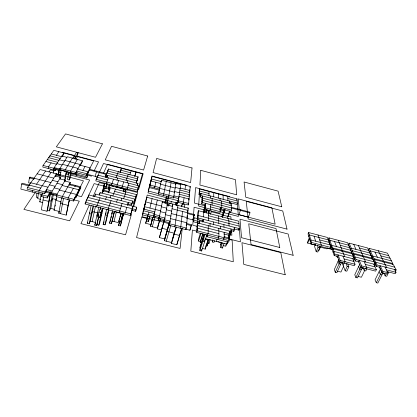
<?xml version="1.0" encoding="UTF-8"?>
<svg xmlns="http://www.w3.org/2000/svg" width="417" height="417" viewBox="0 0 417 417"><rect width="100%" height="100%" fill="white"/><g stroke="black" fill="none" stroke-linecap="round" stroke-linejoin="round"><path stroke-width="0.63" d="M213.572 224.471L213.587 221.959M213.728 196.834L213.754 192.717M214.573 240.593L213.984 242.376L212.289 241.949L212.31 240.01M212.05 205.039L212.123 198.523M210.038 226.129L210.085 223.575M210.413 204.611L210.335 209.12L208.792 213.937M210.528 198.101L210.564 196M207.713 243.424L208.849 243.71L208.875 242.663M208.464 213.895L208.547 210.46M208.281 225.675L208.093 233.588L207.067 236.747L228.594 242.225L229.131 240.666L228.85 234.198M208.396 220.619L208.568 213.342M208.98 195.583L209.073 191.476M207.067 236.747L207.108 235.125M205.925 245.649L207.077 245.941L207.113 244.341M202.328 248.391L205.237 249.121L205.268 248.209M206.436 213.051L206.493 211.283L204.82 210.846L204.294 212.519M204.669 240.192L204.611 241.818L202.839 241.37L202.98 237.773M204.757 212.613L204.82 210.846M204.877 209.308L205.044 204.794L205.503 203.324L205.346 207.822L204.877 209.308L219.79 213.196L220.275 211.716L220.197 207.176M203.095 221.771L203.194 219.274L202.657 222.068M203.298 216.819L203.491 212.024M204.174 234.067L200.04 246.895L199.868 250.56L201.63 251.003L201.698 249.35M201.395 242.715L200.254 242.423L200.29 241.547L202.798 233.734M201.765 203.939L202.224 202.464L202.532 195.995L202.078 197.444L201.765 203.939L205.445 204.903M199.456 223.408L199.587 220.869L234.375 229.835L233.843 231.357L230.799 230.575M200.478 197.022L201.036 193.483L200.478 197.022L202.276 197.496M200.29 241.547L198.575 241.109L198.716 238.503L200.426 233.124M199.034 223.694L199.587 220.869M197.225 230.815L198.409 210.705L238.759 221.192L240.385 241.834L197.225 230.815L196.725 232.405L229.131 240.666M199.686 188.99L198.68 206.081L238.383 216.444L237.002 198.873L199.686 188.99L199.003 194.504L200.791 194.974M196.725 232.405L197.199 224.513L197.684 222.949L231.054 231.529L230.523 233.067L229.293 232.749M203.006 220.89L197.502 219.467L197.939 212.217L198.409 210.705M198.966 223.199L193.425 221.776L194.082 217.752L197.747 218.696M186.785 218.315L192.852 219.879L194.317 214.505L172.091 208.745M193.384 216.861L192.758 225.201L197.173 226.332M193.577 214.296L194.103 207.239L204.08 209.834M193.425 221.776L194.082 217.752M192.852 219.879L194.317 214.505M185.523 229.11L189.902 230.226L191.34 225.566L191.408 224.706L186.399 223.423M189.902 230.226L191.408 224.706M181.739 228.401L176.813 244.779L171.46 243.434L171.585 242.527L164.444 240.734L169.875 221.927L169.344 225.425L185.81 229.621L185.925 228.453M186.206 225.524L186.321 224.351M187.045 216.793L187.165 215.563M178.622 198.539L178.111 202.334L188.187 204.961L188.375 203.048M188.672 199.952L188.828 198.32M189.083 195.646L189.24 194.061M189.553 190.824L189.662 189.662M185.81 229.621L186.3 228.026L188.203 208.052L146.899 197.314L146.492 198.862M188.64 203.46L190.256 186.488L152.127 176.386L148.009 192.857L188.64 203.46L188.187 204.961M182.281 228.125L180.076 248.449L136.562 237.56L141.691 217.121L146.695 218.399M184.533 207.369L184.809 204.815L182.302 204.163M179.711 234.594L179.607 235.485L174.212 234.119L174.332 233.228L167.139 231.409L167.551 228.777M182.542 211.445L180.816 226.624L180.337 228.229M184.105 197.715L183.157 203.647M185.065 189.266L185.529 185.237M176.813 244.779L181.484 228.704M177.95 205.388L174.843 226.827M172.185 206.759L172.805 204.049L169.344 225.425M159.586 188.661L158.439 194.119L173.508 198.059L175.938 183.381L180.697 184.642M29.518 185.117L22.21 183.245L21.632 184.022L20.85 189.109L42.096 194.515M59.72 178.815L65.203 180.238L56.613 194.927L56.3 196.615L73.621 201.03L73.96 199.352L83.457 180.827L40.147 169.568L27.397 187.468L27.126 189.182L44.676 193.655L46.36 190.986M34.303 178.236L29.961 177.121L29.425 177.856L28.637 182.792L30.493 183.266M29.763 178.351L29.961 177.121M164.444 240.734L164.877 238.044L169.417 222.297M30.571 183.881L30.754 182.755L48.002 187.176M33.813 179.315L33.996 178.205L50.931 182.568M32.411 192.049L32.719 190.152M168.562 205.842L169.182 203.152L168.703 206.061M36.988 193.097L36.279 197.314L38.109 197.778M43.066 165.466L85.636 176.579L93.674 160.899L53.84 150.344L43.066 165.466L42.795 167.071L53.501 169.86L54.491 168.348M38.526 193.128L37.608 198.56L40.663 199.336M38.838 192.169L39.13 190.46L51.051 172.403M164.725 219.795L170.204 221.192L169.74 222.793L164.272 221.396L167.514 203.475L162.333 202.13M171.048 182.776L168.921 195.245L167.827 199.128M42.852 202.641L39.777 201.864L41.127 193.978M50.243 193.092L47.241 197.986L41.387 196.501L41.684 194.796L43.066 192.638M164.272 221.396L164.6 219.478M167.045 205.216L168.499 196.751M49.779 156.823L49.962 155.791L60.236 158.496M48.153 168.468L48.429 166.868L51.166 162.885M43.587 196.834L41.33 209.819L46.991 211.242L47.481 210.403L50.806 191.867M44.676 193.655L44.973 191.956L56.483 173.816L56.191 175.427L55.508 176.506M162.187 227.411L162.036 228.281L167.415 229.647M47.241 197.986L47.543 196.287L50.207 191.956M169.453 222.569L164.736 238.936L159.398 237.591L164.527 219.149M165.627 203.048L166.826 196.313L164.991 202.865M53.501 169.86L53.783 168.265L63.864 153.003L63.582 154.514L62.211 156.604M53.767 168.901L53.553 170.073L55.299 170.527L55.941 169.542M53.183 173.164L53.715 170.162M53.814 171.319L54.033 170.12M46.991 211.242L50.441 191.976M165.168 203.048L165.57 200.796M51.291 192.628L57.087 194.108L56.775 195.797L50.989 194.322L51.291 192.628L60.601 177.366L55.133 175.948M55.299 170.527L55.513 169.354M47.481 210.403L49.357 210.872L52.375 194.223M53.36 194.317L50.796 208.38L49.357 210.872M58.088 175.067L59.073 169.677M58.396 174.968L59.334 169.849M59.558 168.979L54.231 167.587L53.949 169.177L59.266 170.563L59.558 168.979L67.319 156.745L82.404 160.733L82.102 162.244L80.283 165.502M59.746 177.689L61.231 169.651M59.631 211.549L54.048 210.147L56.54 196.694M60.731 173.941L60.501 175.176L55.899 173.983M55.08 206.279L55.305 205.065M56.545 198.367L56.316 199.602L52.568 198.648L51.135 201.077L49.242 200.593L48.753 201.411L43.045 199.967M60.298 178.987L60.601 177.366M158.773 217.252L158.173 220.358L159.956 220.812L160.42 218.326M64.984 171.267L65.281 169.688L72.36 158.079M64.682 180.248L66.433 171.006M69.415 200.045L66.188 215.104L58.724 213.228L61.633 197.887M64.854 180.78L66.485 172.195M65 181.317L65.203 180.238M62.086 198.091L62.409 196.407L70.264 182.391L64.776 180.968M159.565 216.678L165.023 218.075L164.569 219.67L159.117 218.279L162.479 201.364L162.192 202.391M166.253 181.504L163.474 195.437M161.369 229.918L157.313 228.891L159.685 220.129M60.59 213.697L63.525 198.367M68.701 173.118L67.476 179.518L69.139 179.946L70.27 177.965L71.13 173.519M159.117 218.279L159.518 216.173M70.264 172.643L70.567 171.069L77.39 159.409M69.139 179.946L70.374 173.555M73.96 157.626L74.283 155.948L75.93 156.385L75.435 158.945M69.738 185.091L70.264 182.391M67.862 199.566L68.19 197.882L73.314 188.333M72.704 158.554L76.431 152.408L78.052 152.841L77.187 157.261L75.972 159.32M66.188 215.104L69.191 199.811M75.837 172.445L59.985 168.301L59.694 169.886L75.529 174.019L75.837 172.445L82.404 160.733M76.499 175.276L77.072 172.372M80.08 165.533L80.288 164.512L64.953 160.477M74.539 197.465L75.795 197.783L76.462 194.473L59.428 190.105M78.214 193.035L78.876 189.766L62.149 185.461M79.72 189.099L80.048 187.473L69.014 184.627M69.316 185.143L69.952 184.012L80.877 186.837L80.549 188.442L75.795 197.783M86.726 175.38L87.049 173.821L76.603 171.09L76.29 172.654L86.726 175.38L89.796 169.365L90.119 167.837L79.928 165.153M66.136 172.575L86.809 177.965L88.086 171.794L77.729 169.078M88.112 172.669L86.809 177.965M133.033 206.332L130.427 215.511L85.099 203.96L85.454 202.287L94.159 183.61L136.448 194.598L134.034 203.105L132.241 202.641L131.532 205.034L127.91 204.106L127.539 205.32M157.298 200.019L154.269 214.432L159.727 215.829L159.278 217.429L142.895 213.233L142.473 214.833L153.399 217.627L154.452 212.618M153.831 216.032L154.488 212.915M158.439 194.119L161.447 180.233L175.833 184.043M86.256 201.468L86.611 199.806L120.424 208.458M87.513 198.471L87.742 197.371L136.036 209.694L135.624 211.299L131.371 210.204M88.513 196.615L88.857 194.974L136.719 207.239L136.312 208.828M157.475 228.047L150.521 226.285L151.058 223.793M95.264 176.36L96.556 171.142M137.349 191.711L142.494 173.832L103.525 163.511L96.155 179.326L95.816 180.889L137.349 191.711L138.981 185.893L98.084 175.176L97.865 176.209M96.791 178.789L97.13 177.235L107.508 179.946M93.585 206.029L90.275 221.156L89.181 223.757L87.325 223.293L91.156 205.591M95.123 195.667L95.477 194.046L131.934 203.439L132.642 201.057L132.246 202.641M89.181 223.757L93.043 206.071M92.121 221.62L95.451 206.504M96.52 206.868L99.986 197.835M99.788 194.275L100.148 192.664L134.436 201.52L134.034 203.105M107.294 176.944L105.501 176.474L108.415 169.031L138.084 176.865L136.177 183.402M97.635 223.006L96.608 225.618L94.753 225.154L98.834 206.9M104.349 183.501L102.358 192.404L104.5 183.454M105.699 177.475L105.991 176.162M89.061 169.912L106.371 174.462L106.71 172.94L136.865 180.874L136.489 182.37M134.717 200.749L135.118 199.175L102.926 190.84L102.572 192.44L104.453 187.952L110.057 189.407M103.103 191.455L105.021 182.886M103.28 191.231L103.52 190.178L109.171 191.643M108.081 170.532L108.415 169.031M101.722 212.342L99.684 217.512L97.786 217.033L98.902 212.065L100.732 207.525M104.214 189L104.453 187.952M107.195 176.917L107.539 175.39L106.669 177.428M147.832 215.954L146.664 221.005L148.478 221.469L149.609 216.413M96.608 225.618L98.511 217.174M100.163 209.834L100.716 207.379M98.714 216.918L96.953 224.742L98.803 225.206L99.809 222.605L103.088 208.182M106.272 183.61L108.378 177.877M105.501 188.854L106.747 183.334M106.966 183.548L106.705 184.7L127.112 190.011L127.347 189.302M105.97 188.552L106.929 184.288M99.684 217.512L100.81 212.55L102.384 208.573M98.803 225.206L102.697 208.052M108.347 189.25L109.363 184.804M108.483 189.188L109.353 185.388M109.749 189.328L110.109 187.754L108.326 192.237M111.48 184.971L113.513 179.221M148.942 212.149L146.664 221.005M149.938 208.078L152.101 198.669M155.869 182.271L154.535 187.848M108.832 209.751L105.918 222.266L104.975 224.846L103.14 224.388L106.611 209.35M107.878 209.761L111.058 200.681M104.975 224.846L108.467 209.824M152.872 217.32L150.881 224.617L145.684 223.298L147.665 215.782M116.677 186.326L118.626 180.561M120.393 171.648L120.742 170.162L130.547 172.758M116.932 187.363L117.198 186.217M112.585 220.087L111.36 223.637L109.546 223.178L112.496 210.684M110.442 220.64L110.74 219.378M111.037 218.122L111.485 216.241M111.36 223.637L114.326 211.153M121.102 213.363L114.482 211.674L112.241 221.093L119.408 222.902L118.59 225.456L120.393 225.915L123.505 213.978L122.713 216.475M121.863 187.676L123.734 181.895M114.034 221.542L116.286 212.138M124.042 189.005L123.609 190.804L125.277 191.241L125.809 189.662M119.179 212.644L122.072 203.512M125.277 191.241L125.715 189.438M125.22 192.289L125.835 189.766M123.354 213.389L120.612 222.026L118.72 221.547L121.05 213.144M120.57 215.688L121.17 213.249M127.039 189.026L128.827 183.235M127.112 190.011L127.388 188.875M118.59 225.456L119.512 221.682M120.612 222.026L123.114 213.045M122.28 216.772L123.182 213.113M120.393 225.915L123.453 213.478M124.808 214.077L126.794 207.385M127.92 204.106L128.316 202.506L127.56 204.924M137.104 180.342L137.48 178.851L107.57 170.97L107.232 172.482L107.867 171.022M131.532 205.034L131.934 203.439M142.869 212.42L147.232 195.031L166.018 199.92M159.357 188.844L159.018 190.1L149.265 187.541L149.437 186.858M146.899 197.314L142.046 216.731L186.3 228.026M105.84 174.942L137.918 183.365L137.224 185.919M130.427 215.511L136.448 194.598M131.908 210.418L132.314 208.802M135.395 198.435L135.791 196.866L114.566 191.361M137.975 189.542L138.366 188.015L128.128 185.341M149.265 187.541L150.98 180.978L160.748 183.558M151.09 180.457L151.475 178.992L161.171 181.551M144.923 205.055L145.747 201.922L161.593 206.024M145.684 223.298L147.644 215.98M148.478 221.469L149.76 216.699M161.056 181.687L161.447 180.233M159.341 189.844L159.742 188.354L174.593 192.258M151.72 221.364L152.382 218.935M150.521 226.285L152.857 217.731M153.399 217.627L154.269 214.432M152.262 226.728L155.114 216.329M135.624 211.299L136.719 207.239M158.173 220.358L159.32 216.235M157.97 225.993L158.309 224.779M157.313 228.891L159.701 220.348M164.725 203.027L166.711 195.922M159.956 220.812L160.613 218.461M165.398 203.022L166.034 200.754L167.733 201.197L166.936 204.033M167.837 198.815L168.463 196.579M167.081 205.013L167.514 203.475M159.398 237.591L164.548 219.41M175.661 184.34L175.938 183.381M170.756 203.757L171.455 201.307M133.648 206.743L137.74 192.555L126.408 189.605M180.509 184.94L180.785 183.98L178.111 202.334M175.474 204.898L176.177 202.459M175.547 205.002L176.255 202.558M176.48 205.581L177.334 202.626M166.232 241.182L170.829 225.352M176.719 205.138L179.039 197.142L174.045 195.834L173.623 197.33L178.606 198.633M181.583 206.269L182.276 203.913M181.666 206.425L182.537 203.475M172.075 240.385L174.082 233.583M174.796 231.164L175.666 228.219M171.585 242.527L176.078 227.322M171.46 243.434L176.313 227.02M137.292 185.45L137.918 183.365M189.975 187.442L190.256 186.488M189.584 191.502L189.871 190.538L180.253 187.999M189.182 195.688L189.474 194.708L179.706 192.138M188.765 200.004L189.063 199.013L179.138 196.412M187.895 209.063L188.203 208.052M187.514 211.93L187.978 210.403L177.637 207.723M187.442 213.822L187.749 212.795M186.967 218.737L187.28 217.7L171.356 213.598M136.239 182.922L138.084 176.865M199.128 192.445L199.566 191.012L209.026 193.514M199.003 194.504L199.446 193.066L237.33 203.069L236.846 204.481L229.329 202.5M201.979 199.576L202.433 198.117L231.305 205.711M201.875 201.739L202.328 200.275L231.43 207.916M197.648 217.012L198.127 215.48L239.144 226.097M197.502 219.467L197.981 217.929L239.342 228.61L238.811 230.121L233.989 228.876M197.043 227.098L197.533 225.529L229.428 233.708L228.897 235.256L223.924 233.979M196.881 229.725L197.382 228.146L218.883 233.65M203.267 211.789L205.341 205.216M203.559 212.759L204.883 208.557M205.69 211.367L206.264 209.563M206.191 211.747L206.962 209.329M206.139 212.399L206.493 211.283M206.509 212.748L207.28 210.319L208.881 210.731M134.811 176L136.046 172.127L134.795 176.37M198.575 241.109L201.072 233.296M208.104 213.16L208.682 211.341M200.254 242.423L202.959 233.994M210.444 214.364L211.518 211.038M199.998 247.802L204.34 234.328M199.868 250.56L205.101 234.359M118.72 221.547L119.856 218.049M120.607 215.735L121.154 214.046M201.63 251.003L206.947 234.63M205.466 247.604L208.047 239.718M205.237 249.121L208.224 240.004L204.705 239.113M207.077 245.941L209.251 239.311M208.849 243.71L210.231 239.52M219.915 210.408L220.239 209.428L210.377 206.848M221.344 209.063L221.823 207.598L221.672 201.041M212.289 241.949L212.884 240.166M221.797 216.605L224.164 209.496M123.661 198.737L125.95 191.872M222.381 216.871L224.815 209.563M222.642 216.423L225.029 209.256M222.402 217.622L225.044 209.688M229.173 201.943L229.491 200.999L229.6 203.131M216.277 241.427L217.054 239.103M217.856 239.494L218.915 236.35L218.821 228.386M230.862 204.497L231.185 203.548L200.926 195.573M228.964 212.644L227.969 216.449L223.204 215.208L223.189 214.463M227.354 218.258L229.83 210.939M121.06 200.634L121.863 198.273M127.133 182.787L127.837 180.717M129.885 174.697L131.199 170.84M231.185 203.548L231.56 210.152L231.065 211.607L220.124 208.74M221.338 242.313L220.734 244.086L220.791 247.615L222.496 248.047L224.127 243.278M220.749 244.961L221.552 242.59M236.684 199.811L237.002 198.873M220.791 247.615L222.417 242.845M123.244 191.872L123.969 189.756M225.785 245.368L226.395 243.596M229.042 235.913L229.454 234.714M227.239 242.105L225.811 246.244L222.996 245.535M231.362 230.163L228.87 237.372L228.834 236.512M205.617 238.722L226.879 244.122L227.677 241.803M228.657 238.972L229.016 237.935L223.997 236.653M227.364 243.189L227.974 241.427M228.782 239.082L231.842 230.22M126.153 180.274L128.238 174.264M238.931 214.672L240.416 210.392L240.348 209.652M114.482 211.674L113.612 214.161L111.782 213.697L112.314 212.211M109.546 223.178L110.265 221.146M116.572 202.099L117.422 199.701M229.407 212.18L248.412 217.148L249.929 212.889L249.84 212.144L231.414 207.306M108.128 212.769L107.195 215.292L105.35 214.823L106.111 212.806M103.14 224.388L104.104 221.808M112.84 195.943L115.405 189.13M110.13 197.82L111.031 195.474M116.922 180.113L117.714 178.059M120.002 172.091L121.467 168.265L120.023 172.617M116.02 177.616L118.35 171.653M100.987 215.584L101.983 213.04M105.527 199.258L106.476 196.881M108.41 192.706L109.525 189.891M97.786 217.033L98.704 214.739M94.753 225.154L95.801 222.542L90.275 221.156M97.74 213.457L96.911 215.495L98.162 215.808M308.606 232.535L308.022 233.947L310.999 243.914L330.368 248.928L330.999 247.5L327.408 237.455L308.606 232.535L311.603 242.47L310.999 243.914M308.747 236.382L309.336 234.959L328.283 239.905M103.395 191.2L104.099 189.526M309.237 238.024L307.465 242.277L307.71 243.111L315.445 245.118M307.71 243.111L309.487 238.852M103.374 190.251L104.047 188.646M310.232 241.36L310.837 239.926L330.082 244.925M101.962 193.134L102.926 190.84M315.487 244.315L314.585 246.452L316.175 251.633L317.796 252.05L319.646 247.74L319.094 246.025M99.147 194.989L100.148 192.664M87.325 223.293L87.768 222.251M316.175 251.633L318.025 247.317L317.478 245.608M89.864 212.587L89.42 213.598L91.297 214.072L92.381 211.534L97.948 212.946M105.501 176.474L106.153 174.963M106.371 174.462L107.018 172.977M351.375 253.838L351.807 252.895L347.596 242.73L328.971 237.862L328.361 239.259L331.974 249.345L333.178 249.658M329.242 241.724L329.857 240.317L348.622 245.212M327.47 247.828L327.006 248.886L319.875 247.041M331.051 246.765L331.677 245.342L350.728 250.294M331.974 249.345L332.604 247.917L328.971 237.862M353.725 260.562L354.393 259.129L352.172 253.771L332.917 248.782L332.286 250.216L334.189 255.532L337.859 256.476M94.43 196.407L95.477 194.046M333.23 252.853L333.871 251.409L353.272 256.429M334.189 255.532L334.835 254.083L332.917 248.782M89.28 205.044L80.945 223.642L125.553 234.807L131.407 214.494L130.151 214.176M93.127 196.443L99.345 182.557L104.38 183.871M103.411 173.482L107.544 164.251L143.177 173.696L138.892 188.562L137.631 188.229M341.799 251.357L342.227 250.408L338.302 240.301M338.859 259.494L334.319 269.544L335.263 272.285L336.858 272.692L341.711 262.027M339.48 261.876L340.142 260.411L338.109 254.928L337.457 256.372L339.48 261.876L354.356 265.692L355.039 264.237L352.772 258.707M335.263 272.285L340.105 261.615M371.964 259.176L372.417 258.238L367.591 247.964L349.138 243.137L348.513 244.524L352.746 254.724L353.934 255.032M343.05 265.118L344.041 262.955M350.598 249.543L351.239 248.141L369.968 253.02M344.447 263.148L345.12 261.688L343.009 256.189M343.77 265.942L340.965 272.061L337.405 271.154M351.661 252.113L352.313 250.706L371.182 255.611M347.768 264.018L348.857 266.828L346.829 271.206L345.172 270.779L347.194 266.4L346.115 263.596M352.746 254.724L353.402 253.307L349.138 243.137M374.685 265.963L375.373 264.54L372.834 259.124L353.767 254.182L353.11 255.605L355.341 260.979L358.98 261.918M85.099 203.96L85.793 202.464M354.221 258.269L354.883 256.846L374.091 261.813M355.341 260.979L356.014 259.546L353.767 254.182M362.488 256.721L362.931 255.777L358.385 245.556M359.741 264.232L354.773 274.746L355.878 277.519L357.452 277.915L362.488 267.354M369.118 248.36L368.472 249.736L373.314 260.052L373.992 258.649L369.118 248.36L387.398 253.14L392.824 263.534L392.355 264.461M355.878 277.519L360.893 266.948M360.934 267.375L361.622 265.926L359.251 260.38L358.578 261.813L360.934 267.375L375.665 271.154L376.369 269.716L373.768 264.128M369.655 252.254L370.312 250.872L388.722 255.678M366.851 268.803L365.818 270.946L364.203 270.534L365.229 268.392M364.583 270.649L361.409 277.258L357.885 276.362M365.855 268.642L366.553 267.193L364.104 261.631M372.073 257.409L372.746 256.017L391.433 260.875M395.436 271.311L396.15 269.903L393.288 264.43L374.414 259.536L373.731 260.943L376.285 266.374L379.887 267.302M374.998 263.638L375.686 262.225L394.711 267.146M376.285 266.374L376.978 264.957L374.414 259.536M94.06 171.027L98.548 161.869L77.234 156.219M382.973 262.027L383.432 261.094L378.276 250.758M380.445 268.934L375.034 279.896L376.29 282.695L377.849 283.091L382.78 273.192M376.29 282.695L381.758 271.67M382.175 272.827L382.889 271.389L380.189 265.785L379.491 267.203L382.175 272.827L387.049 274.073L387.768 272.645L384.99 267.021M388.873 272.061L386.741 276.299L385.136 275.892L386.199 273.771M394.56 269.491L396.009 272.296L395.29 273.708L386.861 271.545M73.621 201.03L80.877 186.837M68.529 204.554L68.101 205.378L60.574 203.47L61.117 202.49M69.175 201.281L69.733 200.217M74.81 186.561L75.42 185.424M82.915 170.438L85.026 166.498M58.724 213.228L59.537 211.721M75.529 174.019L76.66 171.992M54.048 210.147L54.512 209.318L50.176 208.224M65.662 176.521L65.26 177.199L56.05 174.806M74.367 158.997L78.052 152.841M50.989 194.322L51.635 193.259M39.777 201.864L40.277 201.067M59.266 170.563L60.324 168.885M41.387 196.501L42.081 195.417M35.257 192.44L23.915 209.376L69.655 220.817L79.272 201.192L74.262 199.915M48.971 171.966L50.415 169.813L54.153 170.788M36.519 184.231L45.604 170.991M56.373 155.291L58.854 151.673M119.929 216.595L121.827 217.08M55.852 200.405L60.851 201.677M217.909 241.641L219.029 241.928M219.655 242.084L220.911 242.407M98.902 212.065L100.81 212.55M340.679 264.3L339.073 263.888L338.093 261.188M361.414 269.606L359.824 269.2L358.683 266.473M381.946 274.86L380.372 274.459L379.079 271.707M347.194 266.4L348.857 266.828M29.091 185.091L40.715 188.062M52.276 191.022L46.501 189.542L46.204 191.231L51.395 192.56M153.023 217.121L158.856 218.612M21.632 184.022L28.961 185.899M159.867 219.738L163.954 220.781M27.397 187.468L73.96 199.352M85.454 202.287L130.839 213.869M196.814 231.185L192.399 230.054L190.819 251.138L233.28 261.761L232.133 240.192L228.98 239.389M41.684 194.796L47.543 196.287M160.675 210.846L144.553 206.691L143.521 210.731L154.363 213.514L154.796 211.925L143.943 209.136M29.425 177.856L33.777 178.976M338.197 257.299L337.129 257.028L336.701 255.861M160.519 211.664L165.883 213.045M193.905 220.228L199.451 221.656M344.056 258.915L353.892 261.449M365.318 264.388L375.06 266.901M386.366 269.809L396.009 272.296M49.477 184.851L55.148 186.31M165.596 214.703L170.98 216.084M340.142 260.411L355.039 264.237M361.622 265.926L376.369 269.716M382.889 271.389L387.768 272.645M54.2 187.864L59.892 189.323M340.934 262.079L342.018 262.356M361.393 267.328L363.004 267.74M170.595 218.617L186.8 222.772M229.282 234.104L230.403 234.39M340.611 262.647L342.404 263.106M361.826 268.084L363.598 268.538M76.483 195.406L81.482 196.688L89.645 180.029L70.963 175.166M229.975 234.74L231.868 235.224L231.597 230.148M186.316 224.278L191.34 225.566M167.248 205.028L172.45 206.379M208.51 215.73L238.951 223.627M311.603 242.47L330.999 247.5M332.604 247.917L351.807 252.895M353.402 253.307L372.417 258.238M373.992 258.649L392.824 263.534M328.294 248.443L332.693 249.585M37.123 173.811L53.757 178.116M161.442 206.816L166.711 208.182M187.561 213.577L194.259 215.313M318.025 247.317L319.646 247.74M52.354 180.321L57.921 181.76M166.435 209.782L171.726 211.148M334.835 254.083L354.393 259.129M356.014 259.546L375.373 264.54M376.978 264.957L396.15 269.903M317.785 250.44L318.859 250.716L321.325 244.987L318.03 235M57.009 183.261L62.592 184.7M96.155 179.326L137.735 190.173M359.496 248.052L368.769 250.471M58.51 171.924L61.002 172.57M65.98 173.868L68.471 174.514M110.046 185.346L113.82 186.326M115.082 186.654L123.891 188.948M210.939 211.622L222.782 214.708M227.771 216.006L230.888 216.819L231.023 219.358M319.651 239.916L329.175 242.397M340.236 245.279L349.67 247.734M380.815 255.845L390.067 258.259M167.363 200.494L177.314 203.084M48.627 157.662L58.985 160.389M174.697 191.549L179.612 192.842M89.394 169.26L106.658 173.795M47.272 159.565L57.718 162.307M179.425 194.259L189.271 196.845M231.456 208.041L249.929 212.889M62.508 164.324L78.099 168.416M56.858 163.605L62.097 164.981M45.891 161.499L56.425 164.262M202.224 202.464L231.56 210.152M158.851 192.612L173.936 196.558M87.513 174.332L97.641 176.98M87.174 175.041L91.531 176.177M158.908 193.79L148.243 191.007L151.996 176.031L186.925 185.289M205.664 206.014L194.416 203.074L195.573 187.582L229.819 196.657M220.04 209.772L224.414 210.919M229.413 212.222L230.664 212.55M239.629 214.896L275.137 224.179L271.879 207.802L238.295 198.904L239.202 209.777M227.828 198.487L237.164 200.952M61.867 156.021L66.934 157.36M51.275 153.946L61.466 156.636M175.328 187.405L180.165 188.677M160.608 184.231L175.223 188.083M179.982 190.053L189.672 192.607M59.407 159.753L64.552 161.108M62.19 152.231L74.726 155.551M383.875 261.985L386.585 267.433M374.93 252.082L377.432 257.237M385.136 275.892L383.791 273.093L382.186 272.661L379.819 267.709M363.322 256.658L365.714 262.048M353.767 244.346L355.936 249.366M363.009 267.761L364.203 270.534M342.566 251.284L344.635 256.611M334.564 241.547L336.456 246.583M341.914 262.074L345.172 270.779M314.09 236.199L315.664 241.182M248.329 216.397L248.412 217.148M238.717 228.86L238.811 230.121M234.218 227.286L234.375 229.835M233.77 230.08L233.843 231.357M230.121 202.381L230.189 203.652M230.924 228.943L231.054 231.529M230.46 231.769L230.523 233.067M227.729 196.417L227.922 200.582M228.74 218.586L229.079 225.957M229.308 231.081L229.428 233.708M226.848 243.21L226.879 244.122M224.591 209.391L224.627 210.465M223.085 195.187L223.199 199.336M223.924 224.627L223.997 227.161M224.148 232.352L224.299 237.726L223.767 239.295L223.731 238.097M222.475 246.984L222.496 248.047M220.051 198.502L220.087 200.619M220.525 226.264L220.572 228.834M218.425 193.952L218.472 198.085M218.675 215.97L218.763 223.293M200.785 170.329L199.92 185.033L236.679 194.807L235.485 179.67L200.785 170.329M192.023 167.968L190.632 182.563L153.081 172.581L156.615 158.434L192.023 167.968M149.964 185.049L149.567 186.545L159.487 189.146L159.888 187.66L149.964 185.049M147.675 156.026L143.589 170.058L105.225 159.857L111.547 146.294L147.675 156.026M102.42 143.839L95.529 157.277L56.321 146.857L65.547 133.909L102.42 143.839M285.207 274.756L243.763 264.383L241.954 242.699L280.797 252.608L285.207 274.756M293.156 255.303L251.044 244.55L248.73 223.783L288.163 234.031L293.156 255.303M279.781 247.505L241.537 237.7L239.989 219.186L276.012 228.568L279.781 247.505M287.016 229.136L248.198 219.003L246.228 201.322L282.757 210.997L287.016 229.136M281.772 206.796L245.775 197.225L244.075 181.984L278.097 191.148L281.772 206.796"/></g></svg>
